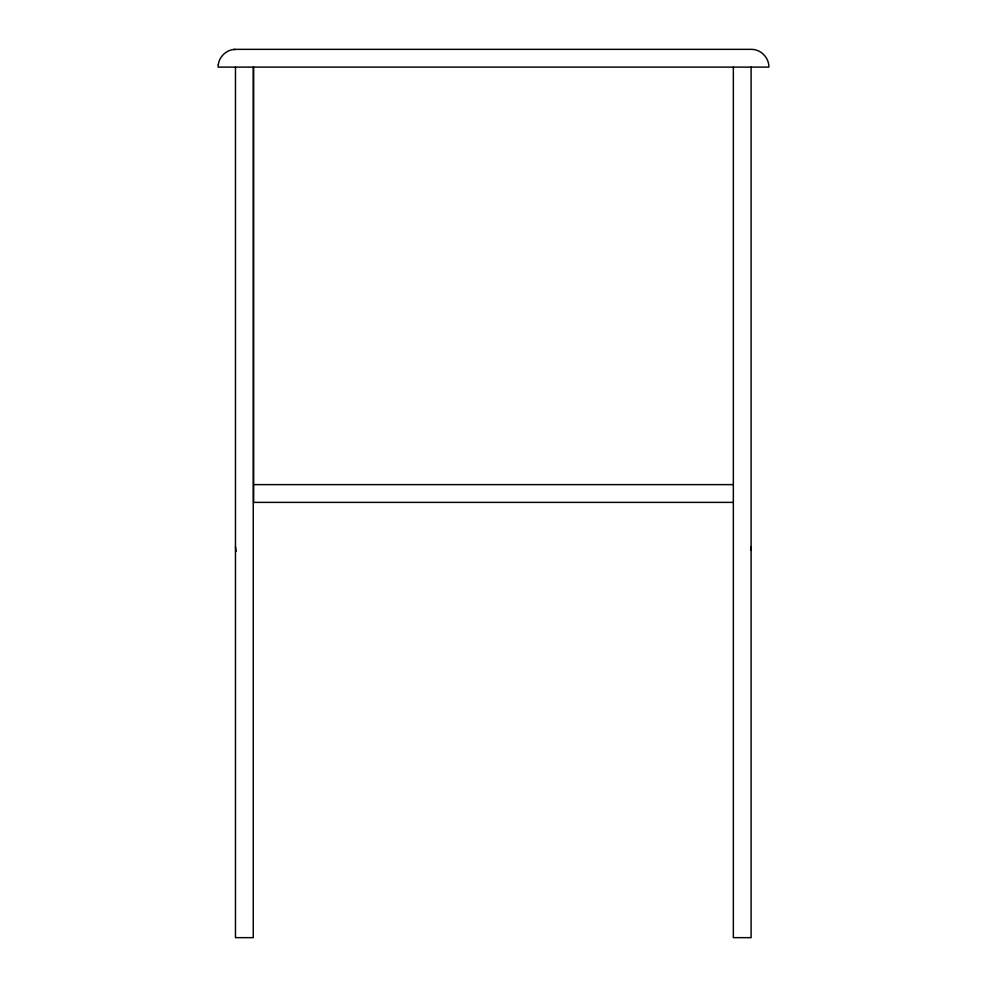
<?xml version="1.0" encoding="UTF-8"?>
<svg xmlns="http://www.w3.org/2000/svg" width="987" height="987" viewBox="0 0 987 987"><rect width="100%" height="100%" fill="white"/><g stroke="black" fill="none" stroke-linecap="round" stroke-linejoin="round"><path stroke-width="1.48" d="M750.651 550.252L751.107 546.798M233.648 49.498L235.288 49.498M253.659 484.617L733.341 484.617M733.341 502.383L253.659 502.383L253.659 67.116M235.474 546.798L236.078 551.4M751.107 67.116L751.107 937.65L733.341 937.65L733.341 67.116M253.24 67.116L253.24 937.65L235.474 937.65L235.474 67.116M218.275 64.797L218.127 67.116L768.873 67.116C769.083 57.678 760.73 49.165 751.255 49.35L235.745 49.35C227.109 49.214 219.25 56.247 218.275 64.797"/></g></svg>
